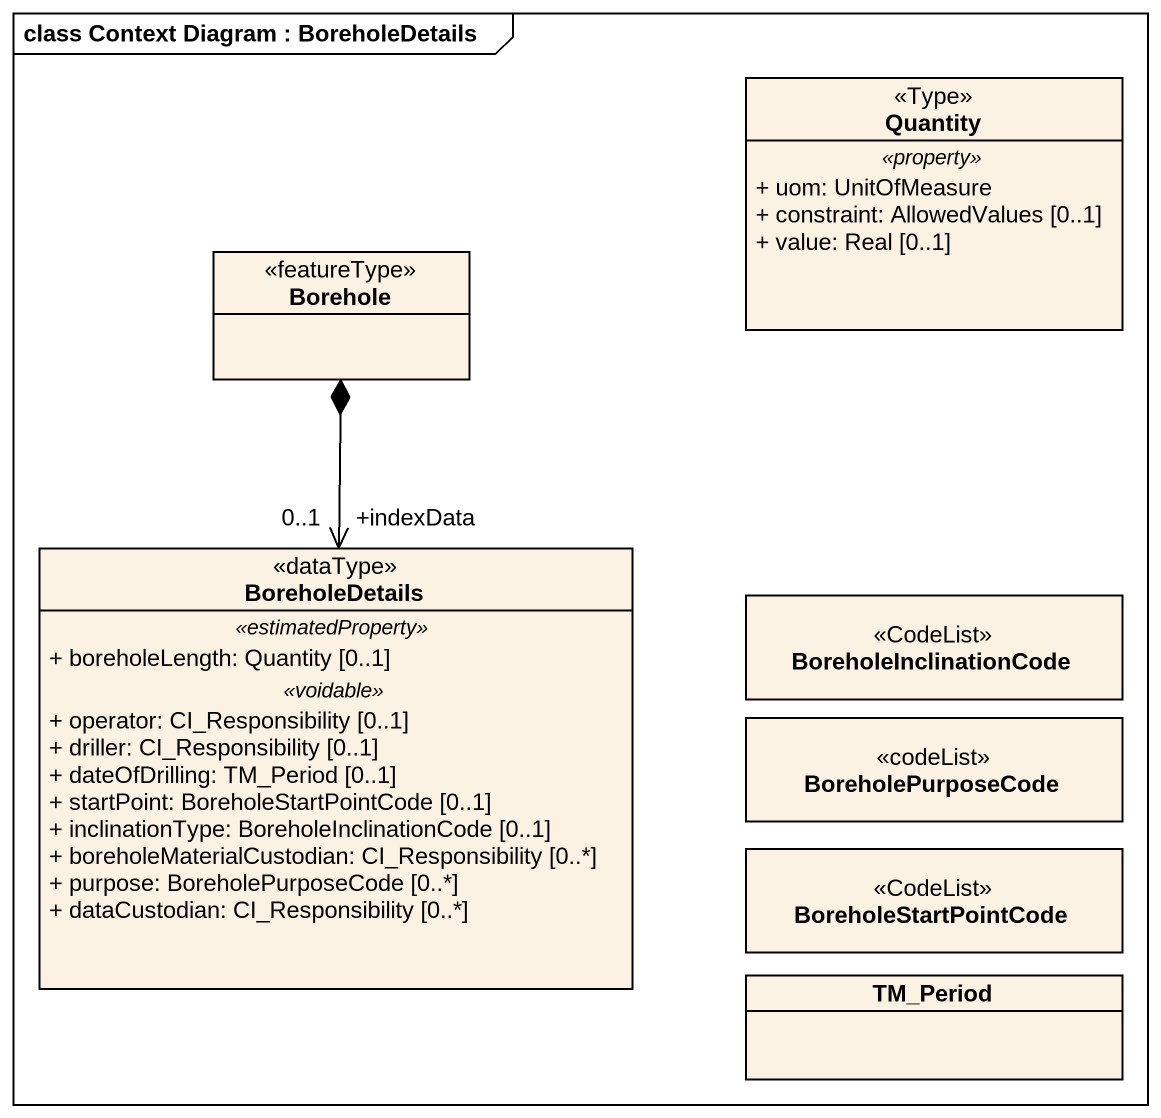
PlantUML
@startuml
mainframe class Context Diagram : BoreholeDetails
hide circle
hide empty members
skinparam classAttributeIconSize 0
class Quantity <<Type>> {
  .. <<property>> ..
  + uom: UnitOfMeasure
  + constraint: AllowedValues [0..1]
  + value: Real [0..1]
}
class Borehole <<featureType>> #FCF2E3
class BoreholeDetails <<dataType>> #FCF2E3 {
  .. <<estimatedProperty>> ..
  + boreholeLength: Quantity [0..1]
  .. <<voidable>> ..
  + operator: CI_Responsibility [0..1]
  + driller: CI_Responsibility [0..1]
  + dateOfDrilling: TM_Period [0..1]
  + startPoint: BoreholeStartPointCode [0..1]
  + inclinationType: BoreholeInclinationCode [0..1]
  + boreholeMaterialCustodian: CI_Responsibility [0..*]
  + purpose: BoreholePurposeCode [0..*]
  + dataCustodian: CI_Responsibility [0..*]
}
class BoreholeInclinationCode <<CodeList>> #FCF2E3
class BoreholePurposeCode <<codeList>> #FCF2E3
class BoreholeStartPointCode <<CodeList>> #FCF2E3
class TM_Period
Borehole *--> "+indexData\n0..1" BoreholeDetails
@enduml
